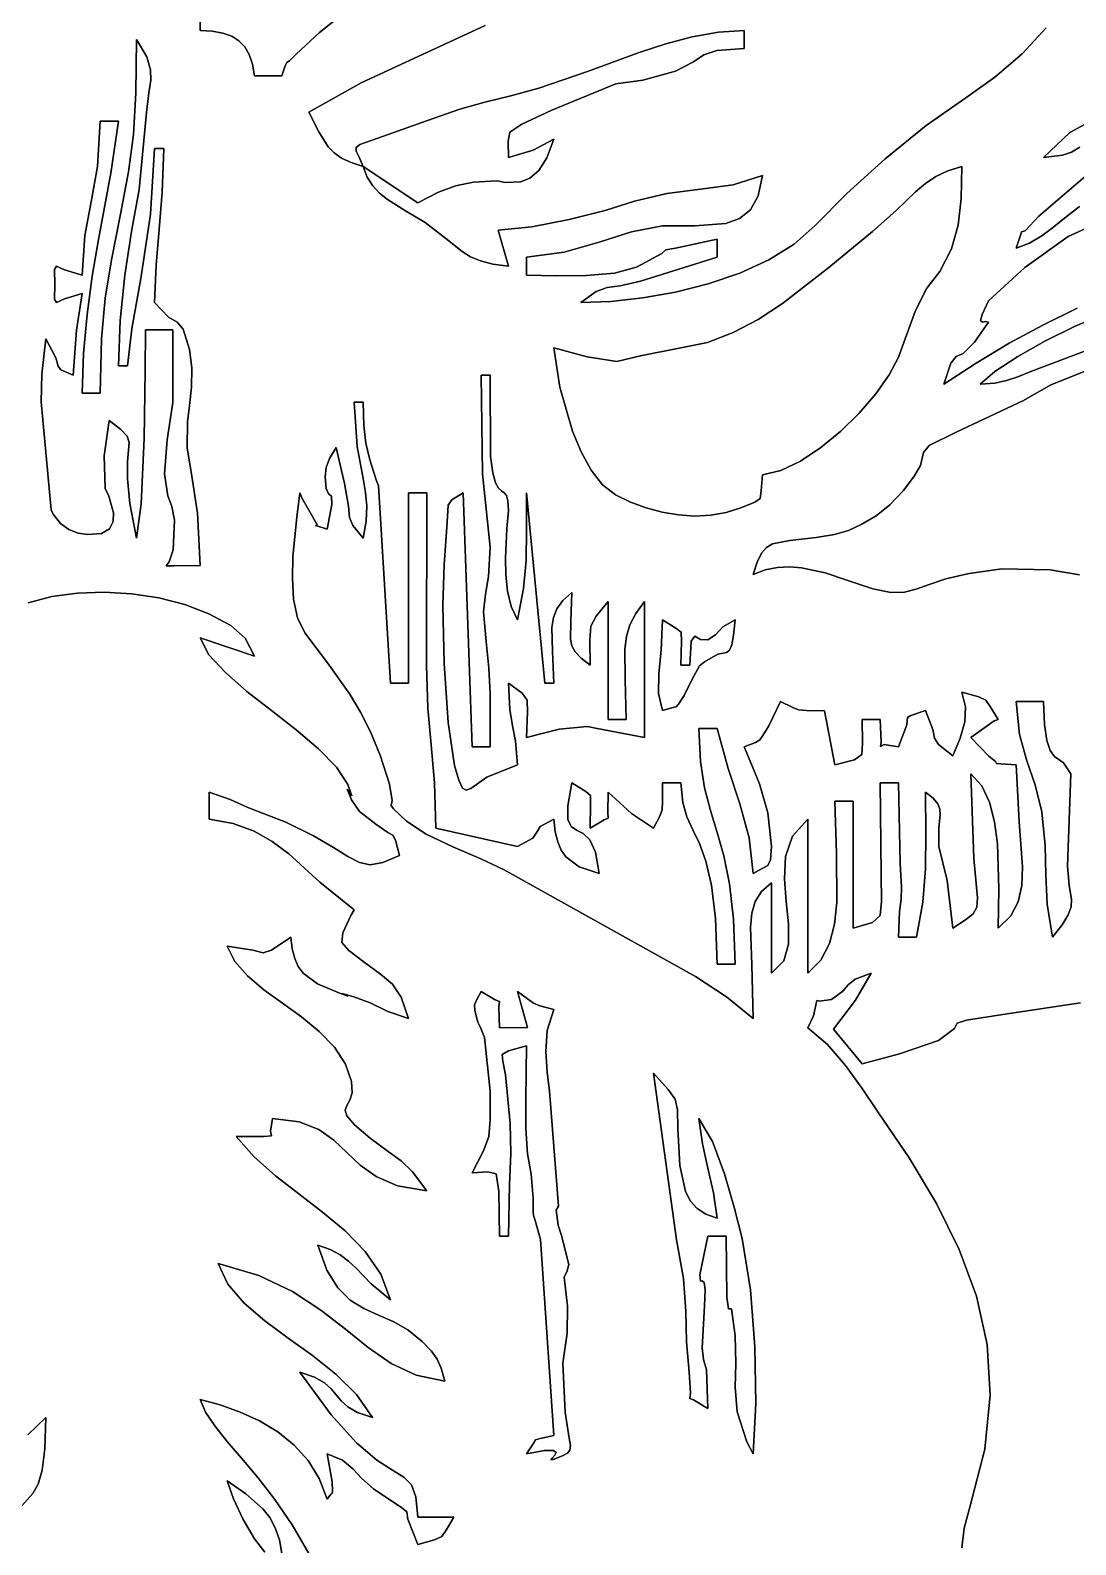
# Model space of a CAD drawing. Extents: x -7.8 to 4, y -2.2 to 5.8.
# Drawn here: x -5.9795 to -5.7033, y 4.341 to 4.7413 of the extents above; entities that cross this region are included whole.
import ezdxf

# ---------------------------------------------------------------- set-up
doc = ezdxf.new("R2010")
doc.units = 0
doc.layers.add('LAYER_1', color=7, linetype='CONTINUOUS')

msp = doc.modelspace()

# ---------------------------------------------------------------- linework, layer by layer
at = {"layer": 'LAYER_1'}
for points in [[(-5.89608, 4.74626), (-5.90308, 4.74075), (-5.9092, 4.73497), (-5.91102, 4.73326), (-5.91173, 4.73275), (-5.91214, 4.73191), (-5.91307, 4.72926), (-5.92026, 4.72926), (-5.92078, 4.73234), (-5.92162, 4.73489), (-5.9228, 4.73694), (-5.92435, 4.73854), (-5.92628, 4.73972), (-5.92863, 4.74054), (-5.93141, 4.74104), (-5.93464, 4.74124), (-5.9347, 4.7493)], [(-5.71104, 4.74196), (-5.71745, 4.73507), (-5.72464, 4.72888), (-5.73235, 4.72346), (-5.7428, 4.71611), (-5.75363, 4.7073), (-5.76378, 4.69813), (-5.77213, 4.68967), (-5.77765, 4.68478), (-5.78439, 4.6806), (-5.79206, 4.6771), (-5.80035, 4.67427), (-5.809, 4.67209), (-5.81768, 4.67056), (-5.82611, 4.66965), (-5.834, 4.66935), (-5.83001, 4.67228), (-5.82705, 4.67331), (-5.82361, 4.67377), (-5.81822, 4.67499), (-5.79805, 4.68133), (-5.79805, 4.68613), (-5.80906, 4.68373), (-5.81154, 4.68323), (-5.81259, 4.68233), (-5.8193, 4.67873), (-5.82515, 4.67708), (-5.8325, 4.67647), (-5.84051, 4.67644), (-5.84837, 4.67654), (-5.84837, 4.68133), (-5.83839, 4.68266), (-5.82922, 4.68533), (-5.82065, 4.68807), (-5.81244, 4.68962), (-5.80392, 4.68965), (-5.79569, 4.69027), (-5.79215, 4.69155), (-5.78924, 4.69388), (-5.78715, 4.69757), (-5.78607, 4.7029), (-5.79381, 4.70047), (-5.80241, 4.69927), (-5.81129, 4.6982), (-5.81987, 4.69615), (-5.82763, 4.69371), (-5.8371, 4.69127), (-5.84695, 4.68934), (-5.85585, 4.68843), (-5.85317, 4.67894), (-5.85724, 4.67948), (-5.8605, 4.68032), (-5.86315, 4.68145), (-5.86542, 4.68283), (-5.86972, 4.68628), (-5.87519, 4.69046), (-5.88039, 4.69362), (-5.88515, 4.69655), (-5.88722, 4.69821), (-5.88901, 4.70015), (-5.89046, 4.70248), (-5.89151, 4.7053), (-5.89475, 4.70634), (-5.89728, 4.70754), (-5.89924, 4.70893), (-5.9008, 4.71053), (-5.90326, 4.7145), (-5.90589, 4.71968), (-5.89203, 4.72738), (-5.8593, 4.74258)], [(-5.70216, 4.71041), (-5.70436, 4.70905), (-5.70674, 4.70827), (-5.71178, 4.70769), (-5.70485, 4.71431), (-5.69578, 4.71921)], [(-5.70231, 4.69473), (-5.70579, 4.692), (-5.70904, 4.68937), (-5.71222, 4.687), (-5.71548, 4.68506), (-5.71897, 4.68373), (-5.71767, 4.68769), (-5.71756, 4.688), (-5.71667, 4.68828), (-5.71306, 4.6922), (-5.6988, 4.7043)], [(-5.70293, 4.66785), (-5.71198, 4.6634), (-5.72083, 4.65856), (-5.72954, 4.65335), (-5.73814, 4.64778), (-5.73631, 4.65335), (-5.73485, 4.65507), (-5.733, 4.65591), (-5.73001, 4.65885), (-5.72631, 4.66411), (-5.72707, 4.66433), (-5.72791, 4.66413), (-5.72839, 4.66455), (-5.72803, 4.66622), (-5.72634, 4.66978), (-5.71674, 4.67857), (-5.7053, 4.68683), (-5.69868, 4.6898)], [(-5.69996, 4.65681), (-5.71511, 4.65111), (-5.71857, 4.64972), (-5.72154, 4.64871), (-5.72464, 4.64806), (-5.72856, 4.64778), (-5.72465, 4.65107), (-5.71854, 4.65508), (-5.71141, 4.65911), (-5.70356, 4.663), (-5.69528, 4.66656)], [(-5.70229, 4.59739), (-5.70999, 4.59868), (-5.72282, 4.59894), (-5.73143, 4.59775), (-5.73758, 4.59629), (-5.742, 4.5948), (-5.74541, 4.59354), (-5.74855, 4.59276), (-5.75213, 4.59272), (-5.75687, 4.59367), (-5.76352, 4.59586), (-5.76947, 4.59787), (-5.77572, 4.59923), (-5.77891, 4.59947), (-5.78211, 4.59931), (-5.7853, 4.59866), (-5.78846, 4.59746), (-5.78743, 4.60074), (-5.78631, 4.60305), (-5.78499, 4.60458), (-5.78337, 4.60552), (-5.77883, 4.60641), (-5.77185, 4.6072), (-5.76703, 4.60806), (-5.76335, 4.60911), (-5.75998, 4.61065), (-5.75604, 4.61297), (-5.75238, 4.6159), (-5.74881, 4.61969), (-5.74593, 4.62344), (-5.74428, 4.62626), (-5.74345, 4.62967), (-5.74196, 4.63152), (-5.73482, 4.63503), (-5.71704, 4.64345), (-5.70984, 4.64757), (-5.70082, 4.6512)], [(-5.98004, 4.58995), (-5.9738, 4.59159), (-5.96702, 4.59254), (-5.95993, 4.59279), (-5.9527, 4.59236), (-5.94556, 4.59126), (-5.93868, 4.5895), (-5.93227, 4.58707), (-5.92653, 4.58401), (-5.92273, 4.58061), (-5.92026, 4.57589), (-5.93464, 4.58069), (-5.9323, 4.57625), (-5.92794, 4.57151), (-5.92223, 4.56655), (-5.91579, 4.56148), (-5.90927, 4.55638), (-5.9033, 4.55137), (-5.89854, 4.54652), (-5.8956, 4.54196), (-5.8945, 4.53891), (-5.89514, 4.53977), (-5.89577, 4.5407), (-5.89465, 4.53789), (-5.8925, 4.53478), (-5.88822, 4.53141), (-5.88506, 4.52924), (-5.88367, 4.52852), (-5.88299, 4.52719), (-5.88192, 4.52317), (-5.88637, 4.5213), (-5.8897, 4.52073), (-5.89255, 4.52132), (-5.89556, 4.5229), (-5.89937, 4.5253), (-5.90462, 4.52837), (-5.91194, 4.53194), (-5.92198, 4.53584), (-5.9267, 4.53798), (-5.93224, 4.53995), (-5.93224, 4.53276), (-5.92585, 4.53166), (-5.92036, 4.52963), (-5.91555, 4.52687), (-5.91119, 4.52357), (-5.90296, 4.51611), (-5.89391, 4.5088), (-5.89482, 4.50727), (-5.89689, 4.50272), (-5.89713, 4.50014), (-5.89532, 4.49805), (-5.89124, 4.49496), (-5.88693, 4.4918), (-5.88382, 4.48915), (-5.88149, 4.48568), (-5.87953, 4.48004), (-5.88498, 4.4819), (-5.88971, 4.48426), (-5.89398, 4.48584), (-5.89706, 4.48672), (-5.89645, 4.48635), (-5.89561, 4.48598), (-5.898, 4.48683), (-5.90364, 4.48923), (-5.9074, 4.49203), (-5.90869, 4.49379), (-5.90963, 4.49592), (-5.91028, 4.49849), (-5.91068, 4.50161), (-5.9158, 4.49815), (-5.91798, 4.4974), (-5.9207, 4.49815), (-5.92745, 4.49921), (-5.92548, 4.49513), (-5.92211, 4.49133), (-5.91778, 4.4877), (-5.91289, 4.48413), (-5.90787, 4.48048), (-5.90314, 4.47666), (-5.89912, 4.47253), (-5.89622, 4.46798), (-5.89463, 4.46345), (-5.89442, 4.46043), (-5.89502, 4.45847), (-5.89584, 4.4571), (-5.89631, 4.45587), (-5.89583, 4.45433), (-5.89382, 4.45201), (-5.88971, 4.44845), (-5.88494, 4.44488), (-5.88154, 4.44244), (-5.87848, 4.43953), (-5.87473, 4.43451), (-5.88244, 4.43588), (-5.8881, 4.43828), (-5.89236, 4.44132), (-5.89587, 4.44466), (-5.89929, 4.44793), (-5.90326, 4.45076), (-5.90844, 4.4528), (-5.91547, 4.45368), (-5.91601, 4.4503), (-5.91578, 4.44902), (-5.9178, 4.44888), (-5.92506, 4.44889), (-5.92033, 4.44352), (-5.91469, 4.43853), (-5.90852, 4.43373), (-5.90225, 4.42892), (-5.89628, 4.42391), (-5.89103, 4.41851), (-5.88691, 4.41252), (-5.88432, 4.40575), (-5.88945, 4.40997), (-5.89343, 4.41406), (-5.89542, 4.41592), (-5.89764, 4.41759), (-5.90027, 4.41901), (-5.90349, 4.42013), (-5.90112, 4.41351), (-5.89824, 4.40884), (-5.89494, 4.40564), (-5.89133, 4.40341), (-5.88752, 4.40169), (-5.88362, 4.39998), (-5.87973, 4.39781), (-5.87596, 4.39469), (-5.87351, 4.39211), (-5.872, 4.39005), (-5.87096, 4.38769), (-5.86994, 4.38419), (-5.87752, 4.38577), (-5.8841, 4.38888), (-5.89019, 4.39307), (-5.89624, 4.39793), (-5.90275, 4.40301), (-5.9102, 4.4079), (-5.91907, 4.41215), (-5.92985, 4.41534), (-5.92728, 4.40982), (-5.92301, 4.40483), (-5.91754, 4.40015), (-5.91134, 4.3956), (-5.90492, 4.39096), (-5.89874, 4.38606), (-5.89331, 4.38067), (-5.88911, 4.3746), (-5.89301, 4.37593), (-5.89562, 4.37741), (-5.89737, 4.37898), (-5.8987, 4.38059), (-5.90002, 4.3822), (-5.90177, 4.38377), (-5.90439, 4.38525), (-5.90828, 4.38658), (-5.90001, 4.3753), (-5.89326, 4.3679), (-5.8879, 4.36337), (-5.88378, 4.36068), (-5.88078, 4.35884), (-5.87876, 4.35683), (-5.87759, 4.35363), (-5.87713, 4.34824), (-5.86754, 4.34824), (-5.86964, 4.34478), (-5.87077, 4.34313), (-5.87269, 4.34224), (-5.87713, 4.34105), (-5.87973, 4.3477), (-5.88002, 4.3497), (-5.88143, 4.35081), (-5.88737, 4.35478), (-5.88883, 4.35571), (-5.89192, 4.35848), (-5.89431, 4.36108), (-5.89703, 4.36332), (-5.90109, 4.36502), (-5.89971, 4.35763), (-5.89968, 4.3551), (-5.8997, 4.3545), (-5.90007, 4.35431), (-5.90109, 4.35303), (-5.90314, 4.35847), (-5.90609, 4.36322), (-5.9098, 4.3673), (-5.91411, 4.37078), (-5.9189, 4.37369), (-5.92401, 4.37606), (-5.92931, 4.37795), (-5.93464, 4.37939), (-5.9332, 4.37601), (-5.93076, 4.37236), (-5.92752, 4.36833), (-5.92367, 4.36383), (-5.91939, 4.35872), (-5.91487, 4.35289), (-5.91031, 4.34624), (-5.90589, 4.33865)], [(-5.73336, 4.34018), (-5.73273, 4.34537), (-5.73129, 4.35091), (-5.72733, 4.36622), (-5.72589, 4.38049), (-5.72669, 4.39392), (-5.72949, 4.4067), (-5.73403, 4.41904), (-5.74006, 4.43115), (-5.74731, 4.44321), (-5.75555, 4.45544), (-5.75972, 4.46154), (-5.76412, 4.46765), (-5.76886, 4.4732), (-5.77409, 4.47765), (-5.77255, 4.48081), (-5.77169, 4.48483), (-5.77093, 4.48469), (-5.76784, 4.48511), (-5.76483, 4.48727), (-5.76337, 4.48899), (-5.76152, 4.4905), (-5.75731, 4.49202), (-5.76146, 4.48493), (-5.76731, 4.47728), (-5.75971, 4.46806), (-5.75971, 4.46806), (-5.7498, 4.47071), (-5.73952, 4.47423), (-5.7353, 4.47745), (-5.7346, 4.47881), (-5.73211, 4.47961), (-5.7225, 4.48118), (-5.70199, 4.48419)], [(-5.98248, 4.3504), (-5.97885, 4.35449), (-5.97742, 4.35698), (-5.97633, 4.36069), (-5.97563, 4.36633), (-5.97538, 4.3746), (-5.98015, 4.37)], [(-5.91307, 4.33865), (-5.91367, 4.34231), (-5.91475, 4.34545), (-5.91624, 4.34815), (-5.91808, 4.3505), (-5.92251, 4.35442), (-5.92745, 4.35783), (-5.92582, 4.35307), (-5.9232, 4.3476), (-5.92022, 4.34254), (-5.91751, 4.33901)]]:
    msp.add_lwpolyline(points, dxfattribs=at)
at = {"layer": 'LAYER_1', "color": 7}
for points in [[(-5.9347, 4.7493), (-5.93464, 4.74124), (-5.93141, 4.74104), (-5.92863, 4.74054), (-5.92628, 4.73972), (-5.92435, 4.73854), (-5.9228, 4.73694), (-5.92162, 4.73489), (-5.92078, 4.73234), (-5.92026, 4.72926), (-5.91307, 4.72926), (-5.91214, 4.73191), (-5.91173, 4.73275), (-5.91102, 4.73326), (-5.9092, 4.73497), (-5.90308, 4.74075), (-5.89608, 4.74626)], [(-5.8593, 4.74258), (-5.89203, 4.72738), (-5.90589, 4.71968), (-5.90326, 4.7145), (-5.9008, 4.71053), (-5.89924, 4.70893), (-5.89728, 4.70754), (-5.89475, 4.70634), (-5.89151, 4.7053), (-5.89046, 4.70248), (-5.88901, 4.70015), (-5.88722, 4.69821), (-5.88515, 4.69655), (-5.88039, 4.69362), (-5.87519, 4.69046), (-5.86972, 4.68628), (-5.86542, 4.68283), (-5.86315, 4.68145), (-5.8605, 4.68032), (-5.85724, 4.67948), (-5.85317, 4.67894), (-5.85585, 4.68843), (-5.84695, 4.68934), (-5.8371, 4.69127), (-5.82763, 4.69371), (-5.81987, 4.69615), (-5.81129, 4.6982), (-5.80241, 4.69927), (-5.79381, 4.70047), (-5.78607, 4.7029), (-5.78715, 4.69757), (-5.78924, 4.69388), (-5.79215, 4.69155), (-5.79569, 4.69027), (-5.80392, 4.68965), (-5.81244, 4.68962), (-5.82065, 4.68807), (-5.82922, 4.68533), (-5.83839, 4.68266), (-5.84837, 4.68133), (-5.84837, 4.67654), (-5.84051, 4.67644), (-5.8325, 4.67647), (-5.82515, 4.67708), (-5.8193, 4.67873), (-5.81259, 4.68233), (-5.81154, 4.68323), (-5.80906, 4.68373), (-5.79805, 4.68613), (-5.79805, 4.68133), (-5.81822, 4.67499), (-5.82361, 4.67377), (-5.82705, 4.67331), (-5.83001, 4.67228), (-5.834, 4.66935), (-5.82611, 4.66965), (-5.81768, 4.67056), (-5.809, 4.67209), (-5.80035, 4.67427), (-5.79206, 4.6771), (-5.78439, 4.6806), (-5.77765, 4.68478), (-5.77213, 4.68967), (-5.76378, 4.69813), (-5.75363, 4.7073), (-5.7428, 4.71611), (-5.73235, 4.72346), (-5.72464, 4.72888), (-5.71745, 4.73507), (-5.71104, 4.74196)], [(-5.69578, 4.71921), (-5.70485, 4.71431), (-5.71178, 4.70769), (-5.70674, 4.70827), (-5.70436, 4.70905), (-5.70216, 4.71041)], [(-5.6988, 4.7043), (-5.71306, 4.6922), (-5.71667, 4.68828), (-5.71756, 4.688), (-5.71767, 4.68769), (-5.71897, 4.68373), (-5.71548, 4.68506), (-5.71222, 4.687), (-5.70904, 4.68937), (-5.70579, 4.692), (-5.70231, 4.69473)], [(-5.69868, 4.6898), (-5.7053, 4.68683), (-5.71674, 4.67857), (-5.72634, 4.66978), (-5.72803, 4.66622), (-5.72839, 4.66455), (-5.72791, 4.66413), (-5.72707, 4.66433), (-5.72631, 4.66411), (-5.73001, 4.65885), (-5.733, 4.65591), (-5.73485, 4.65507), (-5.73631, 4.65335), (-5.73814, 4.64778), (-5.72954, 4.65335), (-5.72083, 4.65856), (-5.71198, 4.6634), (-5.70293, 4.66785)], [(-5.69528, 4.66656), (-5.70356, 4.663), (-5.71141, 4.65911), (-5.71854, 4.65508), (-5.72465, 4.65107), (-5.72856, 4.64778), (-5.72464, 4.64806), (-5.72154, 4.64871), (-5.71857, 4.64972), (-5.71511, 4.65111), (-5.69996, 4.65681)], [(-5.70082, 4.6512), (-5.70984, 4.64757), (-5.71704, 4.64345), (-5.73482, 4.63503), (-5.74196, 4.63152), (-5.74345, 4.62967), (-5.74428, 4.62626), (-5.74593, 4.62344), (-5.74881, 4.61969), (-5.75238, 4.6159), (-5.75604, 4.61297), (-5.75998, 4.61065), (-5.76335, 4.60911), (-5.76703, 4.60806), (-5.77185, 4.6072), (-5.77883, 4.60641), (-5.78337, 4.60552), (-5.78499, 4.60458), (-5.78631, 4.60305), (-5.78743, 4.60074), (-5.78846, 4.59746), (-5.7853, 4.59866), (-5.78211, 4.59931), (-5.77891, 4.59947), (-5.77572, 4.59923), (-5.76947, 4.59787), (-5.76352, 4.59586), (-5.75687, 4.59367), (-5.75213, 4.59272), (-5.74855, 4.59276), (-5.74541, 4.59354), (-5.742, 4.5948), (-5.73758, 4.59629), (-5.73143, 4.59775), (-5.72282, 4.59894), (-5.70999, 4.59868), (-5.70229, 4.59739)], [(-5.90589, 4.33865), (-5.91031, 4.34624), (-5.91487, 4.35289), (-5.91939, 4.35872), (-5.92367, 4.36383), (-5.92752, 4.36833), (-5.93076, 4.37236), (-5.9332, 4.37601), (-5.93464, 4.37939), (-5.92931, 4.37795), (-5.92401, 4.37606), (-5.9189, 4.37369), (-5.91411, 4.37078), (-5.9098, 4.3673), (-5.90609, 4.36322), (-5.90314, 4.35847), (-5.90109, 4.35303), (-5.90007, 4.35431), (-5.8997, 4.3545), (-5.89968, 4.3551), (-5.89971, 4.35763), (-5.90109, 4.36502), (-5.89703, 4.36332), (-5.89431, 4.36108), (-5.89192, 4.35848), (-5.88883, 4.35571), (-5.88737, 4.35478), (-5.88143, 4.35081), (-5.88002, 4.3497), (-5.87973, 4.3477), (-5.87713, 4.34105), (-5.87269, 4.34224), (-5.87077, 4.34313), (-5.86964, 4.34478), (-5.86754, 4.34824), (-5.87713, 4.34824), (-5.87759, 4.35363), (-5.87876, 4.35683), (-5.88078, 4.35884), (-5.88378, 4.36068), (-5.8879, 4.36337), (-5.89326, 4.3679), (-5.90001, 4.3753), (-5.90828, 4.38658), (-5.90439, 4.38525), (-5.90177, 4.38377), (-5.90002, 4.3822), (-5.8987, 4.38059), (-5.89737, 4.37898), (-5.89562, 4.37741), (-5.89301, 4.37593), (-5.88911, 4.3746), (-5.89331, 4.38067), (-5.89874, 4.38606), (-5.90492, 4.39096), (-5.91134, 4.3956), (-5.91754, 4.40015), (-5.92301, 4.40483), (-5.92728, 4.40982), (-5.92985, 4.41534), (-5.91907, 4.41215), (-5.9102, 4.4079), (-5.90275, 4.40301), (-5.89624, 4.39793), (-5.89019, 4.39307), (-5.8841, 4.38888), (-5.87752, 4.38577), (-5.86994, 4.38419), (-5.87096, 4.38769), (-5.872, 4.39005), (-5.87351, 4.39211), (-5.87596, 4.39469), (-5.87973, 4.39781), (-5.88362, 4.39998), (-5.88752, 4.40169), (-5.89133, 4.40341), (-5.89494, 4.40564), (-5.89824, 4.40884), (-5.90112, 4.41351), (-5.90349, 4.42013), (-5.90027, 4.41901), (-5.89764, 4.41759), (-5.89542, 4.41592), (-5.89343, 4.41406), (-5.88945, 4.40997), (-5.88432, 4.40575), (-5.88691, 4.41252), (-5.89103, 4.41851), (-5.89628, 4.42391), (-5.90225, 4.42892), (-5.90852, 4.43373), (-5.91469, 4.43853), (-5.92033, 4.44352), (-5.92506, 4.44889), (-5.9178, 4.44888), (-5.91578, 4.44902), (-5.91601, 4.4503), (-5.91547, 4.45368), (-5.90844, 4.4528), (-5.90326, 4.45076), (-5.89929, 4.44793), (-5.89587, 4.44466), (-5.89236, 4.44132), (-5.8881, 4.43828), (-5.88244, 4.43588), (-5.87473, 4.43451), (-5.87848, 4.43953), (-5.88154, 4.44244), (-5.88494, 4.44488), (-5.88971, 4.44845), (-5.89382, 4.45201), (-5.89583, 4.45433), (-5.89631, 4.45587), (-5.89584, 4.4571), (-5.89502, 4.45847), (-5.89442, 4.46043), (-5.89463, 4.46345), (-5.89622, 4.46798), (-5.89912, 4.47253), (-5.90314, 4.47666), (-5.90787, 4.48048), (-5.91289, 4.48413), (-5.91778, 4.4877), (-5.92211, 4.49133), (-5.92548, 4.49513), (-5.92745, 4.49921), (-5.9207, 4.49815), (-5.91798, 4.4974), (-5.9158, 4.49815), (-5.91068, 4.50161), (-5.91028, 4.49849), (-5.90963, 4.49592), (-5.90869, 4.49379), (-5.9074, 4.49203), (-5.90364, 4.48923), (-5.898, 4.48683), (-5.89561, 4.48598), (-5.89645, 4.48635), (-5.89706, 4.48672), (-5.89398, 4.48584), (-5.88971, 4.48426), (-5.88498, 4.4819), (-5.87953, 4.48004), (-5.88149, 4.48568), (-5.88382, 4.48915), (-5.88693, 4.4918), (-5.89124, 4.49496), (-5.89532, 4.49805), (-5.89713, 4.50014), (-5.89689, 4.50272), (-5.89482, 4.50727), (-5.89391, 4.5088), (-5.90296, 4.51611), (-5.91119, 4.52357), (-5.91555, 4.52687), (-5.92036, 4.52963), (-5.92585, 4.53166), (-5.93224, 4.53276), (-5.93224, 4.53995), (-5.9267, 4.53798), (-5.92198, 4.53584), (-5.91194, 4.53194), (-5.90462, 4.52837), (-5.89937, 4.5253), (-5.89556, 4.5229), (-5.89255, 4.52132), (-5.8897, 4.52073), (-5.88637, 4.5213), (-5.88192, 4.52317), (-5.88299, 4.52719), (-5.88367, 4.52852), (-5.88506, 4.52924), (-5.88822, 4.53141), (-5.8925, 4.53478), (-5.89465, 4.53789), (-5.89577, 4.5407), (-5.89514, 4.53977), (-5.8945, 4.53891), (-5.8956, 4.54196), (-5.89854, 4.54652), (-5.9033, 4.55137), (-5.90927, 4.55638), (-5.91579, 4.56148), (-5.92223, 4.56655), (-5.92794, 4.57151), (-5.9323, 4.57625), (-5.93464, 4.58069), (-5.92026, 4.57589), (-5.92273, 4.58061), (-5.92653, 4.58401), (-5.93227, 4.58707), (-5.93868, 4.5895), (-5.94556, 4.59126), (-5.9527, 4.59236), (-5.95993, 4.59279), (-5.96702, 4.59254), (-5.9738, 4.59159), (-5.98004, 4.58995)], [(-5.70199, 4.48419), (-5.7225, 4.48118), (-5.73211, 4.47961), (-5.7346, 4.47881), (-5.7353, 4.47745), (-5.73952, 4.47423), (-5.7498, 4.47071), (-5.75971, 4.46806), (-5.75971, 4.46806), (-5.76731, 4.47728), (-5.76146, 4.48493), (-5.75731, 4.49202), (-5.76152, 4.4905), (-5.76337, 4.48899), (-5.76483, 4.48727), (-5.76784, 4.48511), (-5.77093, 4.48469), (-5.77169, 4.48483), (-5.77255, 4.48081), (-5.77409, 4.47765), (-5.76886, 4.4732), (-5.76412, 4.46765), (-5.75972, 4.46154), (-5.75555, 4.45544), (-5.74731, 4.44321), (-5.74006, 4.43115), (-5.73403, 4.41904), (-5.72949, 4.4067), (-5.72669, 4.39392), (-5.72589, 4.38049), (-5.72733, 4.36622), (-5.73129, 4.35091), (-5.73273, 4.34537), (-5.73336, 4.34018)], [(-5.98015, 4.37), (-5.97538, 4.3746), (-5.97563, 4.36633), (-5.97633, 4.36069), (-5.97742, 4.35698), (-5.97885, 4.35449), (-5.98248, 4.3504)], [(-5.91751, 4.33901), (-5.92022, 4.34254), (-5.9232, 4.3476), (-5.92582, 4.35307), (-5.92745, 4.35783), (-5.92251, 4.35442), (-5.91808, 4.3505), (-5.91624, 4.34815), (-5.91475, 4.34545), (-5.91367, 4.34231), (-5.91307, 4.33865)]]:
    msp.add_lwpolyline(points, dxfattribs=at)
for points in [[(-5.89151, 4.7053), (-5.89263, 4.70776), (-5.89335, 4.70934), (-5.89337, 4.71036), (-5.89241, 4.71113), (-5.88641, 4.71319), (-5.87307, 4.71802), (-5.86604, 4.72046), (-5.85937, 4.72228), (-5.85256, 4.72395), (-5.84509, 4.72598), (-5.83227, 4.7304), (-5.81859, 4.73542), (-5.81159, 4.73769), (-5.80459, 4.73954), (-5.79766, 4.74079), (-5.79086, 4.74124), (-5.79086, 4.73645), (-5.79808, 4.73594), (-5.80157, 4.73481), (-5.80425, 4.73301), (-5.80901, 4.73046), (-5.81763, 4.72815), (-5.82482, 4.72711), (-5.84168, 4.72017), (-5.84965, 4.7165), (-5.85275, 4.71435), (-5.85319, 4.712), (-5.85317, 4.70769), (-5.84666, 4.70966), (-5.84119, 4.71249), (-5.84298, 4.70759), (-5.84515, 4.70427), (-5.84752, 4.70224), (-5.84992, 4.70122), (-5.85406, 4.70106), (-5.85615, 4.7015), (-5.86242, 4.70113), (-5.86718, 4.7002), (-5.87167, 4.69848), (-5.87713, 4.69571), (-5.89151, 4.7053)], [(-5.961, 4.64539), (-5.9658, 4.64539), (-5.96544, 4.65584), (-5.96448, 4.66621), (-5.9631, 4.67633), (-5.96148, 4.68603), (-5.95824, 4.7035), (-5.95621, 4.71728), (-5.961, 4.71728), (-5.96175, 4.70534), (-5.9634, 4.69593), (-5.96505, 4.68702), (-5.9658, 4.67654), (-5.97046, 4.67801), (-5.97255, 4.67894), (-5.97306, 4.67806), (-5.97301, 4.67415), (-5.97306, 4.67023), (-5.97255, 4.66935), (-5.97046, 4.67028), (-5.9658, 4.67175), (-5.96728, 4.66205), (-5.96819, 4.65018), (-5.97142, 4.65154), (-5.97216, 4.65249), (-5.97271, 4.65469), (-5.97538, 4.65977), (-5.97641, 4.65041), (-5.97659, 4.64311), (-5.97397, 4.6145), (-5.97348, 4.6134), (-5.97154, 4.61093), (-5.96931, 4.60932), (-5.96688, 4.6084), (-5.96431, 4.60802), (-5.96067, 4.6083), (-5.95854, 4.60956), (-5.9576, 4.61149), (-5.95753, 4.61378), (-5.95877, 4.61815), (-5.95974, 4.62017), (-5.95994, 4.62882), (-5.95861, 4.6382), (-5.95552, 4.63579), (-5.95393, 4.63402), (-5.9534, 4.63238), (-5.9535, 4.63031), (-5.95378, 4.62728), (-5.95383, 4.62275), (-5.95318, 4.61619), (-5.95142, 4.60705), (-5.95017, 4.61614), (-5.94944, 4.63344), (-5.9491, 4.65132), (-5.94902, 4.66216), (-5.94183, 4.66216), (-5.94179, 4.64295), (-5.94336, 4.63306), (-5.94403, 4.62409), (-5.94314, 4.61828), (-5.94205, 4.6154), (-5.94139, 4.61182), (-5.94177, 4.60395), (-5.94283, 4.60077), (-5.94355, 4.59972), (-5.94159, 4.59976), (-5.93464, 4.59986), (-5.93534, 4.61363), (-5.93679, 4.62343), (-5.938, 4.63093), (-5.93799, 4.63781), (-5.93741, 4.64209), (-5.93692, 4.64701), (-5.93681, 4.65209), (-5.93741, 4.65692), (-5.93909, 4.66233), (-5.94072, 4.66417), (-5.943, 4.66548), (-5.94663, 4.66935), (-5.94625, 4.67932), (-5.94543, 4.68863), (-5.9446, 4.69849), (-5.94423, 4.71009), (-5.94663, 4.71009), (-5.94775, 4.69268), (-5.95022, 4.67626), (-5.95269, 4.66238), (-5.95381, 4.65258), (-5.95621, 4.65258), (-5.95574, 4.66462), (-5.95451, 4.67656), (-5.95275, 4.68816), (-5.95072, 4.69921), (-5.94878, 4.71956), (-5.94813, 4.72473), (-5.94764, 4.7281), (-5.94769, 4.73089), (-5.94868, 4.73432), (-5.95142, 4.73885), (-5.9516, 4.72467), (-5.95225, 4.71377), (-5.95354, 4.70387), (-5.95561, 4.69272), (-5.95804, 4.68059), (-5.95972, 4.67052), (-5.96069, 4.65971), (-5.961, 4.64539)], [(-5.84119, 4.65737), (-5.83955, 4.64696), (-5.83622, 4.63535), (-5.83395, 4.62988), (-5.8313, 4.62504), (-5.82827, 4.62113), (-5.82488, 4.61849), (-5.82094, 4.6166), (-5.8168, 4.61507), (-5.81254, 4.61392), (-5.80822, 4.61319), (-5.80391, 4.61291), (-5.79969, 4.61311), (-5.79561, 4.61382), (-5.79174, 4.61508), (-5.78805, 4.61655), (-5.78663, 4.61757), (-5.78634, 4.61953), (-5.78607, 4.62382), (-5.78119, 4.62496), (-5.77596, 4.62744), (-5.77061, 4.63098), (-5.76536, 4.6353), (-5.76045, 4.64013), (-5.75611, 4.6452), (-5.75257, 4.65022), (-5.75007, 4.65493), (-5.74563, 4.66726), (-5.74263, 4.6731), (-5.73918, 4.67758), (-5.73607, 4.68357), (-5.73431, 4.68976), (-5.73353, 4.6968), (-5.73335, 4.7053), (-5.73706, 4.70415), (-5.74022, 4.70263), (-5.743, 4.70077), (-5.74557, 4.69863), (-5.7507, 4.69367), (-5.75693, 4.68814), (-5.76853, 4.67861), (-5.78079, 4.66908), (-5.78719, 4.66489), (-5.7938, 4.66138), (-5.8006, 4.65879), (-5.80763, 4.65733), (-5.81822, 4.65522), (-5.8245, 4.65377), (-5.83236, 4.65503), (-5.84119, 4.65737)], [(-5.85796, 4.60465), (-5.85841, 4.59688), (-5.85924, 4.59224), (-5.85971, 4.58759), (-5.85907, 4.57977), (-5.85831, 4.57271), (-5.858, 4.566), (-5.85794, 4.55922), (-5.85796, 4.55193), (-5.86275, 4.55193), (-5.86515, 4.61903), (-5.86815, 4.61719), (-5.86909, 4.61579), (-5.8693, 4.61126), (-5.87012, 4.60004), (-5.87046, 4.58929), (-5.87012, 4.5739), (-5.86909, 4.5583), (-5.86739, 4.54694), (-5.86627, 4.54307), (-5.86533, 4.541), (-5.86435, 4.5404), (-5.86309, 4.54091), (-5.85885, 4.54388), (-5.85077, 4.54714), (-5.85125, 4.55339), (-5.85206, 4.55747), (-5.85283, 4.56178), (-5.85317, 4.5687), (-5.84949, 4.56606), (-5.84817, 4.56427), (-5.84815, 4.5611), (-5.84837, 4.55433), (-5.83977, 4.55654), (-5.83231, 4.55728), (-5.82974, 4.55674), (-5.81722, 4.55433), (-5.81722, 4.59027), (-5.81954, 4.58717), (-5.82108, 4.58414), (-5.82198, 4.58102), (-5.82238, 4.57768), (-5.8223, 4.56973), (-5.82201, 4.55912), (-5.82681, 4.55912), (-5.82681, 4.59027), (-5.83002, 4.58646), (-5.8314, 4.58377), (-5.83167, 4.58013), (-5.8316, 4.5735), (-5.83394, 4.57537), (-5.83549, 4.577), (-5.83639, 4.5786), (-5.83679, 4.58034), (-5.83669, 4.58506), (-5.83639, 4.59267), (-5.83879, 4.59056), (-5.84037, 4.58839), (-5.84127, 4.58605), (-5.84166, 4.58346), (-5.84151, 4.57714), (-5.84119, 4.5687), (-5.84358, 4.5687), (-5.84837, 4.61903), (-5.84835, 4.60915), (-5.84851, 4.60117), (-5.8492, 4.59372), (-5.85077, 4.58548), (-5.85241, 4.589), (-5.8534, 4.59305), (-5.85387, 4.59739), (-5.85397, 4.60175), (-5.85354, 4.6095), (-5.85317, 4.61424), (-5.85331, 4.61689), (-5.85369, 4.61834), (-5.85427, 4.61907), (-5.85497, 4.61956), (-5.85575, 4.62028), (-5.85654, 4.62172), (-5.85728, 4.62435), (-5.85793, 4.62864), (-5.85796, 4.65018), (-5.86035, 4.65018), (-5.85998, 4.62404), (-5.85796, 4.60465)], [(-5.89151, 4.60705), (-5.89424, 4.61042), (-5.89512, 4.61254), (-5.89544, 4.61552), (-5.89651, 4.62147), (-5.8987, 4.63101), (-5.90039, 4.62811), (-5.9013, 4.62574), (-5.90156, 4.62329), (-5.90131, 4.62017), (-5.90067, 4.61873), (-5.89993, 4.61818), (-5.89982, 4.61594), (-5.90109, 4.60944), (-5.90405, 4.61043), (-5.90417, 4.61027), (-5.90372, 4.61054), (-5.90494, 4.61278), (-5.90757, 4.61734), (-5.90828, 4.61903), (-5.90902, 4.61261), (-5.91008, 4.60218), (-5.91024, 4.59646), (-5.90991, 4.59093), (-5.90889, 4.58598), (-5.90698, 4.58201), (-5.90095, 4.57407), (-5.89503, 4.56582), (-5.8922, 4.56108), (-5.8895, 4.55567), (-5.88696, 4.54939), (-5.88461, 4.54205), (-5.88385, 4.53767), (-5.88411, 4.53637), (-5.88348, 4.53546), (-5.88005, 4.53224), (-5.87491, 4.52879), (-5.86783, 4.52547), (-5.86046, 4.52233), (-5.85448, 4.51946), (-5.80372, 4.49114), (-5.79558, 4.48584), (-5.78846, 4.48004), (-5.78889, 4.49437), (-5.78921, 4.50422), (-5.78887, 4.5079), (-5.78796, 4.51097), (-5.78628, 4.51361), (-5.78367, 4.51598), (-5.78367, 4.49202), (-5.7804, 4.49528), (-5.77912, 4.49976), (-5.77914, 4.50511), (-5.77975, 4.51098), (-5.78026, 4.51703), (-5.77995, 4.52291), (-5.77813, 4.52827), (-5.77409, 4.53276), (-5.77409, 4.49202), (-5.77065, 4.4955), (-5.76836, 4.49988), (-5.76702, 4.50501), (-5.7664, 4.51078), (-5.76649, 4.52368), (-5.7669, 4.53755), (-5.76211, 4.53755), (-5.76211, 4.504), (-5.75701, 4.5055), (-5.75492, 4.50731), (-5.75457, 4.51098), (-5.75465, 4.51811), (-5.75491, 4.54235), (-5.75012, 4.54235), (-5.74969, 4.52105), (-5.7493, 4.51479), (-5.74943, 4.51165), (-5.7498, 4.50836), (-5.75012, 4.50161), (-5.74533, 4.50161), (-5.74367, 4.51085), (-5.74299, 4.51966), (-5.74288, 4.52903), (-5.74293, 4.53995), (-5.74091, 4.53828), (-5.73971, 4.5368), (-5.73915, 4.5354), (-5.73905, 4.53396), (-5.73946, 4.53052), (-5.73945, 4.52554), (-5.73724, 4.51656), (-5.73574, 4.504), (-5.73239, 4.5062), (-5.73037, 4.50779), (-5.72941, 4.50947), (-5.72924, 4.51198), (-5.73016, 4.52237), (-5.73095, 4.54474), (-5.72805, 4.54157), (-5.72602, 4.53723), (-5.7247, 4.53203), (-5.72397, 4.52628), (-5.72361, 4.51438), (-5.72376, 4.504), (-5.72046, 4.50721), (-5.71846, 4.51093), (-5.71751, 4.51523), (-5.71732, 4.52015), (-5.7182, 4.53207), (-5.71897, 4.54714), (-5.7231, 4.54741), (-5.72419, 4.54752), (-5.7245, 4.54802), (-5.72626, 4.54943), (-5.73095, 4.55433), (-5.72478, 4.5588), (-5.72376, 4.55912), (-5.72586, 4.56257), (-5.72699, 4.56423), (-5.72891, 4.56513), (-5.73335, 4.56631), (-5.73242, 4.56251), (-5.73261, 4.5585), (-5.73377, 4.5542), (-5.73574, 4.54954), (-5.73957, 4.55254), (-5.74062, 4.55419), (-5.74103, 4.5565), (-5.74293, 4.56152), (-5.74688, 4.56015), (-5.74769, 4.55963), (-5.74793, 4.55767), (-5.75012, 4.55193), (-5.75388, 4.5525), (-5.75485, 4.55194), (-5.75466, 4.55317), (-5.75491, 4.55912), (-5.75971, 4.55912), (-5.75958, 4.55283), (-5.75979, 4.54984), (-5.76175, 4.5485), (-5.7669, 4.54714), (-5.76966, 4.56144), (-5.7744, 4.56152), (-5.77648, 4.56164), (-5.77805, 4.56228), (-5.78128, 4.56391), (-5.78439, 4.55744), (-5.78598, 4.55491), (-5.78672, 4.55372), (-5.7879, 4.55301), (-5.79086, 4.55193), (-5.78926, 4.54813), (-5.78685, 4.54213), (-5.78464, 4.53445), (-5.78367, 4.52557), (-5.78389, 4.52199), (-5.78466, 4.52048), (-5.78613, 4.51972), (-5.78846, 4.51838), (-5.78959, 4.52787), (-5.79204, 4.53685), (-5.7951, 4.54619), (-5.79805, 4.55672), (-5.80284, 4.55672), (-5.80243, 4.54802), (-5.80135, 4.54103), (-5.79981, 4.53503), (-5.79805, 4.52928), (-5.79629, 4.52308), (-5.79475, 4.51568), (-5.79367, 4.50637), (-5.79326, 4.49442), (-5.79805, 4.49442), (-5.79845, 4.5065), (-5.7995, 4.51535), (-5.80099, 4.52171), (-5.80271, 4.52634), (-5.80444, 4.52996), (-5.80599, 4.53335), (-5.80712, 4.53722), (-5.80763, 4.54235), (-5.81243, 4.54235), (-5.81246, 4.5374), (-5.81256, 4.53521), (-5.81319, 4.53359), (-5.81482, 4.53036), (-5.82062, 4.53431), (-5.82681, 4.53995), (-5.82691, 4.53452), (-5.82679, 4.533), (-5.82787, 4.53257), (-5.8316, 4.53036), (-5.83148, 4.53671), (-5.83149, 4.53906), (-5.83274, 4.54006), (-5.83639, 4.54235), (-5.8375, 4.53626), (-5.83749, 4.5327), (-5.83661, 4.53085), (-5.83517, 4.52988), (-5.83342, 4.52896), (-5.83166, 4.52729), (-5.83016, 4.52404), (-5.8292, 4.51838), (-5.83444, 4.5202), (-5.83798, 4.52278), (-5.83921, 4.52456), (-5.84013, 4.52676), (-5.84078, 4.52946), (-5.84119, 4.53276), (-5.84476, 4.5308), (-5.84563, 4.52931), (-5.84667, 4.52774), (-5.85077, 4.52557), (-5.87234, 4.53036), (-5.87273, 4.54239), (-5.87359, 4.55238), (-5.87444, 4.56213), (-5.87479, 4.57344), (-5.87473, 4.61903), (-5.87953, 4.61903), (-5.87953, 4.5687), (-5.88432, 4.5687), (-5.88749, 4.6209), (-5.88808, 4.62243), (-5.88974, 4.62774), (-5.8908, 4.63217), (-5.89135, 4.63687), (-5.89151, 4.64299), (-5.89391, 4.64299), (-5.89311, 4.63128), (-5.89158, 4.62283), (-5.89094, 4.61915), (-5.89061, 4.61548), (-5.89075, 4.61153), (-5.89151, 4.60705)], [(-5.81243, 4.56152), (-5.80974, 4.56231), (-5.8088, 4.56251), (-5.80826, 4.56319), (-5.80676, 4.56543), (-5.80469, 4.56964), (-5.80264, 4.5733), (-5.80135, 4.5744), (-5.79779, 4.57636), (-5.79554, 4.57681), (-5.79478, 4.57743), (-5.79417, 4.57883), (-5.79369, 4.58138), (-5.79326, 4.58548), (-5.7965, 4.58359), (-5.79849, 4.58148), (-5.80044, 4.58021), (-5.80239, 4.58028), (-5.80391, 4.58113), (-5.80489, 4.57983), (-5.80524, 4.5735), (-5.80763, 4.5735), (-5.80745, 4.57981), (-5.80756, 4.58223), (-5.80889, 4.58328), (-5.81243, 4.58548), (-5.8128, 4.57754), (-5.81341, 4.57119), (-5.81354, 4.56599), (-5.81243, 4.56152)], [(-5.70939, 4.50161), (-5.70683, 4.50483), (-5.70528, 4.50744), (-5.70452, 4.50961), (-5.70435, 4.51153), (-5.70497, 4.51533), (-5.70548, 4.52031), (-5.70459, 4.54474), (-5.70652, 4.54765), (-5.7089, 4.54938), (-5.71001, 4.55094), (-5.71093, 4.55358), (-5.71155, 4.55776), (-5.71178, 4.56391), (-5.71897, 4.56391), (-5.71814, 4.55517), (-5.7162, 4.54823), (-5.71396, 4.54183), (-5.71223, 4.5347), (-5.71136, 4.52578), (-5.71118, 4.51802), (-5.7108, 4.51031), (-5.70939, 4.50161)], [(-5.85796, 4.46087), (-5.85795, 4.45331), (-5.85832, 4.44892), (-5.85972, 4.44512), (-5.86275, 4.4393), (-5.85857, 4.43954), (-5.85644, 4.43901), (-5.85567, 4.43443), (-5.85556, 4.42253), (-5.85317, 4.42253), (-5.85291, 4.43622), (-5.85256, 4.4444), (-5.8527, 4.4523), (-5.85394, 4.46517), (-5.85464, 4.4688), (-5.85477, 4.47058), (-5.8531, 4.47157), (-5.84837, 4.47285), (-5.84846, 4.46591), (-5.84859, 4.45842), (-5.84854, 4.451), (-5.84811, 4.44427), (-5.84711, 4.43893), (-5.84662, 4.4326), (-5.8466, 4.42891), (-5.84657, 4.42801), (-5.84608, 4.42666), (-5.84469, 4.42162), (-5.84119, 4.36981), (-5.84474, 4.36907), (-5.846, 4.36869), (-5.84666, 4.36768), (-5.84837, 4.36502), (-5.84359, 4.36584), (-5.84121, 4.36587), (-5.84055, 4.36537), (-5.84092, 4.36461), (-5.84163, 4.36387), (-5.84198, 4.36342), (-5.84131, 4.36353), (-5.83891, 4.36447), (-5.83755, 4.36517), (-5.8369, 4.366), (-5.8368, 4.36722), (-5.83707, 4.36911), (-5.83814, 4.37603), (-5.83879, 4.38898), (-5.83766, 4.39686), (-5.83759, 4.40407), (-5.8384, 4.41169), (-5.83761, 4.41339), (-5.8372, 4.41509), (-5.83912, 4.42271), (-5.84005, 4.42544), (-5.84053, 4.42943), (-5.83992, 4.43045), (-5.84229, 4.4609), (-5.8429, 4.46588), (-5.84329, 4.47133), (-5.8429, 4.47694), (-5.84119, 4.48244), (-5.84487, 4.48345), (-5.8465, 4.48411), (-5.84787, 4.48514), (-5.85077, 4.48723), (-5.84808, 4.47774), (-5.85556, 4.47765), (-5.85567, 4.48308), (-5.85554, 4.48459), (-5.85663, 4.48502), (-5.86035, 4.48723), (-5.86157, 4.48495), (-5.86212, 4.48372), (-5.86201, 4.48221), (-5.86123, 4.47913), (-5.86057, 4.47771), (-5.85947, 4.47503), (-5.85796, 4.46087)], [(-5.80044, 4.377), (-5.80085, 4.38724), (-5.8016, 4.38997), (-5.80201, 4.39298), (-5.80138, 4.40407), (-5.80121, 4.40833), (-5.80146, 4.41025), (-5.80194, 4.41071), (-5.80243, 4.41061), (-5.80263, 4.41232), (-5.80044, 4.42253), (-5.79565, 4.42253), (-5.79549, 4.40641), (-5.79502, 4.40335), (-5.79426, 4.4033), (-5.79323, 4.39623), (-5.79309, 4.38887), (-5.79329, 4.38262), (-5.79268, 4.37614), (-5.79014, 4.36813), (-5.78846, 4.36502), (-5.78783, 4.37832), (-5.78802, 4.39329), (-5.78917, 4.40835), (-5.79144, 4.42194), (-5.7934, 4.42985), (-5.79604, 4.43899), (-5.79924, 4.44754), (-5.80284, 4.45368), (-5.80188, 4.44698), (-5.80045, 4.4405), (-5.79902, 4.43402), (-5.79805, 4.42732), (-5.80101, 4.42839), (-5.80333, 4.42986), (-5.80509, 4.43182), (-5.80637, 4.43431), (-5.80784, 4.44118), (-5.80837, 4.45098), (-5.80851, 4.45598), (-5.8091, 4.45875), (-5.81094, 4.4613), (-5.81482, 4.46566), (-5.80878, 4.42158), (-5.80686, 4.41135), (-5.80626, 4.40261), (-5.80607, 4.3946), (-5.80541, 4.38656), (-5.80504, 4.38109), (-5.80522, 4.37967), (-5.80426, 4.3793), (-5.80044, 4.377)]]:
    msp.add_lwpolyline(points, close=True, dxfattribs=at)
at = {"layer": 'LAYER_1'}
for points in [[(-5.89151, 4.7053), (-5.87713, 4.69571), (-5.87167, 4.69848), (-5.86718, 4.7002), (-5.86242, 4.70113), (-5.85615, 4.7015), (-5.85406, 4.70106), (-5.84992, 4.70122), (-5.84752, 4.70224), (-5.84515, 4.70427), (-5.84298, 4.70759), (-5.84119, 4.71249), (-5.84666, 4.70966), (-5.85317, 4.70769), (-5.85319, 4.712), (-5.85275, 4.71435), (-5.84965, 4.7165), (-5.84168, 4.72017), (-5.82482, 4.72711), (-5.81763, 4.72815), (-5.80901, 4.73046), (-5.80425, 4.73301), (-5.80157, 4.73481), (-5.79808, 4.73594), (-5.79086, 4.73645), (-5.79086, 4.74124), (-5.79766, 4.74079), (-5.80459, 4.73954), (-5.81159, 4.73769), (-5.81859, 4.73542), (-5.83227, 4.7304), (-5.84509, 4.72598), (-5.85256, 4.72395), (-5.85937, 4.72228), (-5.86604, 4.72046), (-5.87307, 4.71802), (-5.88641, 4.71319), (-5.89241, 4.71113), (-5.89337, 4.71036), (-5.89335, 4.70934), (-5.89263, 4.70776), (-5.89151, 4.7053)], [(-5.961, 4.64539), (-5.96069, 4.65971), (-5.95972, 4.67052), (-5.95804, 4.68059), (-5.95561, 4.69272), (-5.95354, 4.70387), (-5.95225, 4.71377), (-5.9516, 4.72467), (-5.95142, 4.73885), (-5.94868, 4.73432), (-5.94769, 4.73089), (-5.94764, 4.7281), (-5.94813, 4.72473), (-5.94878, 4.71956), (-5.95072, 4.69921), (-5.95275, 4.68816), (-5.95451, 4.67656), (-5.95574, 4.66462), (-5.95621, 4.65258), (-5.95381, 4.65258), (-5.95269, 4.66238), (-5.95022, 4.67626), (-5.94775, 4.69268), (-5.94663, 4.71009), (-5.94423, 4.71009), (-5.9446, 4.69849), (-5.94543, 4.68863), (-5.94625, 4.67932), (-5.94663, 4.66935), (-5.943, 4.66548), (-5.94072, 4.66417), (-5.93909, 4.66233), (-5.93741, 4.65692), (-5.93681, 4.65209), (-5.93692, 4.64701), (-5.93741, 4.64209), (-5.93799, 4.63781), (-5.938, 4.63093), (-5.93679, 4.62343), (-5.93534, 4.61363), (-5.93464, 4.59986), (-5.94159, 4.59976), (-5.94355, 4.59972), (-5.94283, 4.60077), (-5.94177, 4.60395), (-5.94139, 4.61182), (-5.94205, 4.6154), (-5.94314, 4.61828), (-5.94403, 4.62409), (-5.94336, 4.63306), (-5.94179, 4.64295), (-5.94183, 4.66216), (-5.94902, 4.66216), (-5.9491, 4.65132), (-5.94944, 4.63344), (-5.95017, 4.61614), (-5.95142, 4.60705), (-5.95318, 4.61619), (-5.95383, 4.62275), (-5.95378, 4.62728), (-5.9535, 4.63031), (-5.9534, 4.63238), (-5.95393, 4.63402), (-5.95552, 4.63579), (-5.95861, 4.6382), (-5.95994, 4.62882), (-5.95974, 4.62017), (-5.95877, 4.61815), (-5.95753, 4.61378), (-5.9576, 4.61149), (-5.95854, 4.60956), (-5.96067, 4.6083), (-5.96431, 4.60802), (-5.96688, 4.6084), (-5.96931, 4.60932), (-5.97154, 4.61093), (-5.97348, 4.6134), (-5.97397, 4.6145), (-5.97659, 4.64311), (-5.97641, 4.65041), (-5.97538, 4.65977), (-5.97271, 4.65469), (-5.97216, 4.65249), (-5.97142, 4.65154), (-5.96819, 4.65018), (-5.96728, 4.66205), (-5.9658, 4.67175), (-5.97046, 4.67028), (-5.97255, 4.66935), (-5.97306, 4.67023), (-5.97301, 4.67415), (-5.97306, 4.67806), (-5.97255, 4.67894), (-5.97046, 4.67801), (-5.9658, 4.67654), (-5.96505, 4.68702), (-5.9634, 4.69593), (-5.96175, 4.70534), (-5.961, 4.71728), (-5.95621, 4.71728), (-5.95824, 4.7035), (-5.96148, 4.68603), (-5.9631, 4.67633), (-5.96448, 4.66621), (-5.96544, 4.65584), (-5.9658, 4.64539), (-5.961, 4.64539)], [(-5.84119, 4.65737), (-5.83236, 4.65503), (-5.8245, 4.65377), (-5.81822, 4.65522), (-5.80763, 4.65733), (-5.8006, 4.65879), (-5.7938, 4.66138), (-5.78719, 4.66489), (-5.78079, 4.66908), (-5.76853, 4.67861), (-5.75693, 4.68814), (-5.7507, 4.69367), (-5.74557, 4.69863), (-5.743, 4.70077), (-5.74022, 4.70263), (-5.73706, 4.70415), (-5.73335, 4.7053), (-5.73353, 4.6968), (-5.73431, 4.68976), (-5.73607, 4.68357), (-5.73918, 4.67758), (-5.74263, 4.6731), (-5.74563, 4.66726), (-5.75007, 4.65493), (-5.75257, 4.65022), (-5.75611, 4.6452), (-5.76045, 4.64013), (-5.76536, 4.6353), (-5.77061, 4.63098), (-5.77596, 4.62744), (-5.78119, 4.62496), (-5.78607, 4.62382), (-5.78634, 4.61953), (-5.78663, 4.61757), (-5.78805, 4.61655), (-5.79174, 4.61508), (-5.79561, 4.61382), (-5.79969, 4.61311), (-5.80391, 4.61291), (-5.80822, 4.61319), (-5.81254, 4.61392), (-5.8168, 4.61507), (-5.82094, 4.6166), (-5.82488, 4.61849), (-5.82827, 4.62113), (-5.8313, 4.62504), (-5.83395, 4.62988), (-5.83622, 4.63535), (-5.83955, 4.64696), (-5.84119, 4.65737)], [(-5.87012, 4.60004), (-5.8693, 4.61126), (-5.86909, 4.61579), (-5.86815, 4.61719), (-5.86515, 4.61903), (-5.86275, 4.55193), (-5.85796, 4.55193), (-5.85794, 4.55922), (-5.858, 4.566), (-5.85831, 4.57271), (-5.85907, 4.57977), (-5.85971, 4.58759), (-5.85924, 4.59224), (-5.85841, 4.59688), (-5.85796, 4.60465), (-5.85998, 4.62404), (-5.86035, 4.65018), (-5.85796, 4.65018), (-5.85793, 4.62864), (-5.85728, 4.62435), (-5.85654, 4.62172), (-5.85575, 4.62028), (-5.85497, 4.61956), (-5.85427, 4.61907), (-5.85369, 4.61834), (-5.85331, 4.61689), (-5.85317, 4.61424), (-5.85354, 4.6095), (-5.85397, 4.60175), (-5.85387, 4.59739), (-5.8534, 4.59305), (-5.85241, 4.589), (-5.85077, 4.58548), (-5.8492, 4.59372), (-5.84851, 4.60117), (-5.84835, 4.60915), (-5.84837, 4.61903), (-5.84358, 4.5687), (-5.84119, 4.5687), (-5.84151, 4.57714), (-5.84166, 4.58346), (-5.84127, 4.58605), (-5.84037, 4.58839), (-5.83879, 4.59056), (-5.83639, 4.59267), (-5.83669, 4.58506), (-5.83679, 4.58034), (-5.83639, 4.5786), (-5.83549, 4.577), (-5.83394, 4.57537), (-5.8316, 4.5735), (-5.83167, 4.58013), (-5.8314, 4.58377), (-5.83002, 4.58646), (-5.82681, 4.59027), (-5.82681, 4.55912), (-5.82201, 4.55912), (-5.8223, 4.56973), (-5.82238, 4.57768), (-5.82198, 4.58102), (-5.82108, 4.58414), (-5.81954, 4.58717), (-5.81722, 4.59027), (-5.81722, 4.55433), (-5.82974, 4.55674), (-5.83231, 4.55728), (-5.83977, 4.55654), (-5.84837, 4.55433), (-5.84815, 4.5611), (-5.84817, 4.56427), (-5.84949, 4.56606), (-5.85317, 4.5687), (-5.85283, 4.56178), (-5.85206, 4.55747), (-5.85125, 4.55339), (-5.85077, 4.54714), (-5.85885, 4.54388), (-5.86309, 4.54091), (-5.86435, 4.5404), (-5.86533, 4.541), (-5.86627, 4.54307), (-5.86739, 4.54694), (-5.86909, 4.5583), (-5.87012, 4.5739), (-5.87046, 4.58929), (-5.87012, 4.60004)], [(-5.90131, 4.62017), (-5.90156, 4.62329), (-5.9013, 4.62574), (-5.90039, 4.62811), (-5.8987, 4.63101), (-5.89651, 4.62147), (-5.89544, 4.61552), (-5.89512, 4.61254), (-5.89424, 4.61042), (-5.89151, 4.60705), (-5.89075, 4.61153), (-5.89061, 4.61548), (-5.89094, 4.61915), (-5.89158, 4.62283), (-5.89311, 4.63128), (-5.89391, 4.64299), (-5.89151, 4.64299), (-5.89135, 4.63687), (-5.8908, 4.63217), (-5.88974, 4.62774), (-5.88808, 4.62243), (-5.88749, 4.6209), (-5.88432, 4.5687), (-5.87953, 4.5687), (-5.87953, 4.61903), (-5.87473, 4.61903), (-5.87479, 4.57344), (-5.87444, 4.56213), (-5.87359, 4.55238), (-5.87273, 4.54239), (-5.87234, 4.53036), (-5.85077, 4.52557), (-5.84667, 4.52774), (-5.84563, 4.52931), (-5.84476, 4.5308), (-5.84119, 4.53276), (-5.84078, 4.52946), (-5.84013, 4.52676), (-5.83921, 4.52456), (-5.83798, 4.52278), (-5.83444, 4.5202), (-5.8292, 4.51838), (-5.83016, 4.52404), (-5.83166, 4.52729), (-5.83342, 4.52896), (-5.83517, 4.52988), (-5.83661, 4.53085), (-5.83749, 4.5327), (-5.8375, 4.53626), (-5.83639, 4.54235), (-5.83274, 4.54006), (-5.83149, 4.53906), (-5.83148, 4.53671), (-5.8316, 4.53036), (-5.82787, 4.53257), (-5.82679, 4.533), (-5.82691, 4.53452), (-5.82681, 4.53995), (-5.82062, 4.53431), (-5.81482, 4.53036), (-5.81319, 4.53359), (-5.81256, 4.53521), (-5.81246, 4.5374), (-5.81243, 4.54235), (-5.80763, 4.54235), (-5.80712, 4.53722), (-5.80599, 4.53335), (-5.80444, 4.52996), (-5.80271, 4.52634), (-5.80099, 4.52171), (-5.7995, 4.51535), (-5.79845, 4.5065), (-5.79805, 4.49442), (-5.79326, 4.49442), (-5.79367, 4.50637), (-5.79475, 4.51568), (-5.79629, 4.52308), (-5.79805, 4.52928), (-5.79981, 4.53503), (-5.80135, 4.54103), (-5.80243, 4.54802), (-5.80284, 4.55672), (-5.79805, 4.55672), (-5.7951, 4.54619), (-5.79204, 4.53685), (-5.78959, 4.52787), (-5.78846, 4.51838), (-5.78613, 4.51972), (-5.78466, 4.52048), (-5.78389, 4.52199), (-5.78367, 4.52557), (-5.78464, 4.53445), (-5.78685, 4.54213), (-5.78926, 4.54813), (-5.79086, 4.55193), (-5.7879, 4.55301), (-5.78672, 4.55372), (-5.78598, 4.55491), (-5.78439, 4.55744), (-5.78128, 4.56391), (-5.77805, 4.56228), (-5.77648, 4.56164), (-5.7744, 4.56152), (-5.76966, 4.56144), (-5.7669, 4.54714), (-5.76175, 4.5485), (-5.75979, 4.54984), (-5.75958, 4.55283), (-5.75971, 4.55912), (-5.75491, 4.55912), (-5.75466, 4.55317), (-5.75485, 4.55194), (-5.75388, 4.5525), (-5.75012, 4.55193), (-5.74793, 4.55767), (-5.74769, 4.55963), (-5.74688, 4.56015), (-5.74293, 4.56152), (-5.74103, 4.5565), (-5.74062, 4.55419), (-5.73957, 4.55254), (-5.73574, 4.54954), (-5.73377, 4.5542), (-5.73261, 4.5585), (-5.73242, 4.56251), (-5.73335, 4.56631), (-5.72891, 4.56513), (-5.72699, 4.56423), (-5.72586, 4.56257), (-5.72376, 4.55912), (-5.72478, 4.5588), (-5.73095, 4.55433), (-5.72626, 4.54943), (-5.7245, 4.54802), (-5.72419, 4.54752), (-5.7231, 4.54741), (-5.71897, 4.54714), (-5.7182, 4.53207), (-5.71732, 4.52015), (-5.71751, 4.51523), (-5.71846, 4.51093), (-5.72046, 4.50721), (-5.72376, 4.504), (-5.72361, 4.51438), (-5.72397, 4.52628), (-5.7247, 4.53203), (-5.72602, 4.53723), (-5.72805, 4.54157), (-5.73095, 4.54474), (-5.73016, 4.52237), (-5.72924, 4.51198), (-5.72941, 4.50947), (-5.73037, 4.50779), (-5.73239, 4.5062), (-5.73574, 4.504), (-5.73724, 4.51656), (-5.73945, 4.52554), (-5.73946, 4.53052), (-5.73905, 4.53396), (-5.73915, 4.5354), (-5.73971, 4.5368), (-5.74091, 4.53828), (-5.74293, 4.53995), (-5.74288, 4.52903), (-5.74299, 4.51966), (-5.74367, 4.51085), (-5.74533, 4.50161), (-5.75012, 4.50161), (-5.7498, 4.50836), (-5.74943, 4.51165), (-5.7493, 4.51479), (-5.74969, 4.52105), (-5.75012, 4.54235), (-5.75491, 4.54235), (-5.75465, 4.51811), (-5.75457, 4.51098), (-5.75492, 4.50731), (-5.75701, 4.5055), (-5.76211, 4.504), (-5.76211, 4.53755), (-5.7669, 4.53755), (-5.76649, 4.52368), (-5.7664, 4.51078), (-5.76702, 4.50501), (-5.76836, 4.49988), (-5.77065, 4.4955), (-5.77409, 4.49202), (-5.77409, 4.53276), (-5.77813, 4.52827), (-5.77995, 4.52291), (-5.78026, 4.51703), (-5.77975, 4.51098), (-5.77914, 4.50511), (-5.77912, 4.49976), (-5.7804, 4.49528), (-5.78367, 4.49202), (-5.78367, 4.51598), (-5.78628, 4.51361), (-5.78796, 4.51097), (-5.78887, 4.5079), (-5.78921, 4.50422), (-5.78889, 4.49437), (-5.78846, 4.48004), (-5.79558, 4.48584), (-5.80372, 4.49114), (-5.85448, 4.51946), (-5.86046, 4.52233), (-5.86783, 4.52547), (-5.87491, 4.52879), (-5.88005, 4.53224), (-5.88348, 4.53546), (-5.88411, 4.53637), (-5.88385, 4.53767), (-5.88461, 4.54205), (-5.88696, 4.54939), (-5.8895, 4.55567), (-5.8922, 4.56108), (-5.89503, 4.56582), (-5.90095, 4.57407), (-5.90698, 4.58201), (-5.90889, 4.58598), (-5.90991, 4.59093), (-5.91024, 4.59646), (-5.91008, 4.60218), (-5.90902, 4.61261), (-5.90828, 4.61903), (-5.90757, 4.61734), (-5.90494, 4.61278), (-5.90372, 4.61054), (-5.90417, 4.61027), (-5.90405, 4.61043), (-5.90109, 4.60944), (-5.89982, 4.61594), (-5.89993, 4.61818), (-5.90067, 4.61873), (-5.90131, 4.62017)], [(-5.81243, 4.56152), (-5.81354, 4.56599), (-5.81341, 4.57119), (-5.8128, 4.57754), (-5.81243, 4.58548), (-5.80889, 4.58328), (-5.80756, 4.58223), (-5.80745, 4.57981), (-5.80763, 4.5735), (-5.80524, 4.5735), (-5.80489, 4.57983), (-5.80391, 4.58113), (-5.80239, 4.58028), (-5.80044, 4.58021), (-5.79849, 4.58148), (-5.7965, 4.58359), (-5.79326, 4.58548), (-5.79369, 4.58138), (-5.79417, 4.57883), (-5.79478, 4.57743), (-5.79554, 4.57681), (-5.79779, 4.57636), (-5.80135, 4.5744), (-5.80264, 4.5733), (-5.80469, 4.56964), (-5.80676, 4.56543), (-5.80826, 4.56319), (-5.8088, 4.56251), (-5.80974, 4.56231), (-5.81243, 4.56152)], [(-5.70548, 4.52031), (-5.70497, 4.51533), (-5.70435, 4.51153), (-5.70452, 4.50961), (-5.70528, 4.50744), (-5.70683, 4.50483), (-5.70939, 4.50161), (-5.7108, 4.51031), (-5.71118, 4.51802), (-5.71136, 4.52578), (-5.71223, 4.5347), (-5.71396, 4.54183), (-5.7162, 4.54823), (-5.71814, 4.55517), (-5.71897, 4.56391), (-5.71178, 4.56391), (-5.71155, 4.55776), (-5.71093, 4.55358), (-5.71001, 4.55094), (-5.7089, 4.54938), (-5.70652, 4.54765), (-5.70459, 4.54474), (-5.70548, 4.52031)], [(-5.85796, 4.46087), (-5.85947, 4.47503), (-5.86057, 4.47771), (-5.86123, 4.47913), (-5.86201, 4.48221), (-5.86212, 4.48372), (-5.86157, 4.48495), (-5.86035, 4.48723), (-5.85663, 4.48502), (-5.85554, 4.48459), (-5.85567, 4.48308), (-5.85556, 4.47765), (-5.84808, 4.47774), (-5.85077, 4.48723), (-5.84787, 4.48514), (-5.8465, 4.48411), (-5.84487, 4.48345), (-5.84119, 4.48244), (-5.8429, 4.47694), (-5.84329, 4.47133), (-5.8429, 4.46588), (-5.84229, 4.4609), (-5.83992, 4.43045), (-5.84053, 4.42943), (-5.84005, 4.42544), (-5.83912, 4.42271), (-5.8372, 4.41509), (-5.83761, 4.41339), (-5.8384, 4.41169), (-5.83759, 4.40407), (-5.83766, 4.39686), (-5.83879, 4.38898), (-5.83814, 4.37603), (-5.83707, 4.36911), (-5.8368, 4.36722), (-5.8369, 4.366), (-5.83755, 4.36517), (-5.83891, 4.36447), (-5.84131, 4.36353), (-5.84198, 4.36342), (-5.84163, 4.36387), (-5.84092, 4.36461), (-5.84055, 4.36537), (-5.84121, 4.36587), (-5.84359, 4.36584), (-5.84837, 4.36502), (-5.84666, 4.36768), (-5.846, 4.36869), (-5.84474, 4.36907), (-5.84119, 4.36981), (-5.84469, 4.42162), (-5.84608, 4.42666), (-5.84657, 4.42801), (-5.8466, 4.42891), (-5.84662, 4.4326), (-5.84711, 4.43893), (-5.84811, 4.44427), (-5.84854, 4.451), (-5.84859, 4.45842), (-5.84846, 4.46591), (-5.84837, 4.47285), (-5.8531, 4.47157), (-5.85477, 4.47058), (-5.85464, 4.4688), (-5.85394, 4.46517), (-5.8527, 4.4523), (-5.85256, 4.4444), (-5.85291, 4.43622), (-5.85317, 4.42253), (-5.85556, 4.42253), (-5.85567, 4.43443), (-5.85644, 4.43901), (-5.85857, 4.43954), (-5.86275, 4.4393), (-5.85972, 4.44512), (-5.85832, 4.44892), (-5.85795, 4.45331), (-5.85796, 4.46087)], [(-5.80044, 4.42253), (-5.80263, 4.41232), (-5.80243, 4.41061), (-5.80194, 4.41071), (-5.80146, 4.41025), (-5.80121, 4.40833), (-5.80138, 4.40407), (-5.80201, 4.39298), (-5.8016, 4.38997), (-5.80085, 4.38724), (-5.80044, 4.377), (-5.80426, 4.3793), (-5.80522, 4.37967), (-5.80504, 4.38109), (-5.80541, 4.38656), (-5.80607, 4.3946), (-5.80626, 4.40261), (-5.80686, 4.41135), (-5.80878, 4.42158), (-5.81482, 4.46566), (-5.81094, 4.4613), (-5.8091, 4.45875), (-5.80851, 4.45598), (-5.80837, 4.45098), (-5.80784, 4.44118), (-5.80637, 4.43431), (-5.80509, 4.43182), (-5.80333, 4.42986), (-5.80101, 4.42839), (-5.79805, 4.42732), (-5.79902, 4.43402), (-5.80045, 4.4405), (-5.80188, 4.44698), (-5.80284, 4.45368), (-5.79924, 4.44754), (-5.79604, 4.43899), (-5.7934, 4.42985), (-5.79144, 4.42194), (-5.78917, 4.40835), (-5.78802, 4.39329), (-5.78783, 4.37832), (-5.78846, 4.36502), (-5.79014, 4.36813), (-5.79268, 4.37614), (-5.79329, 4.38262), (-5.79309, 4.38887), (-5.79323, 4.39623), (-5.79426, 4.4033), (-5.79502, 4.40335), (-5.79549, 4.40641), (-5.79565, 4.42253), (-5.80044, 4.42253)]]:
    msp.add_lwpolyline(points, close=True, dxfattribs=at)

doc.saveas('drawing.dxf')
